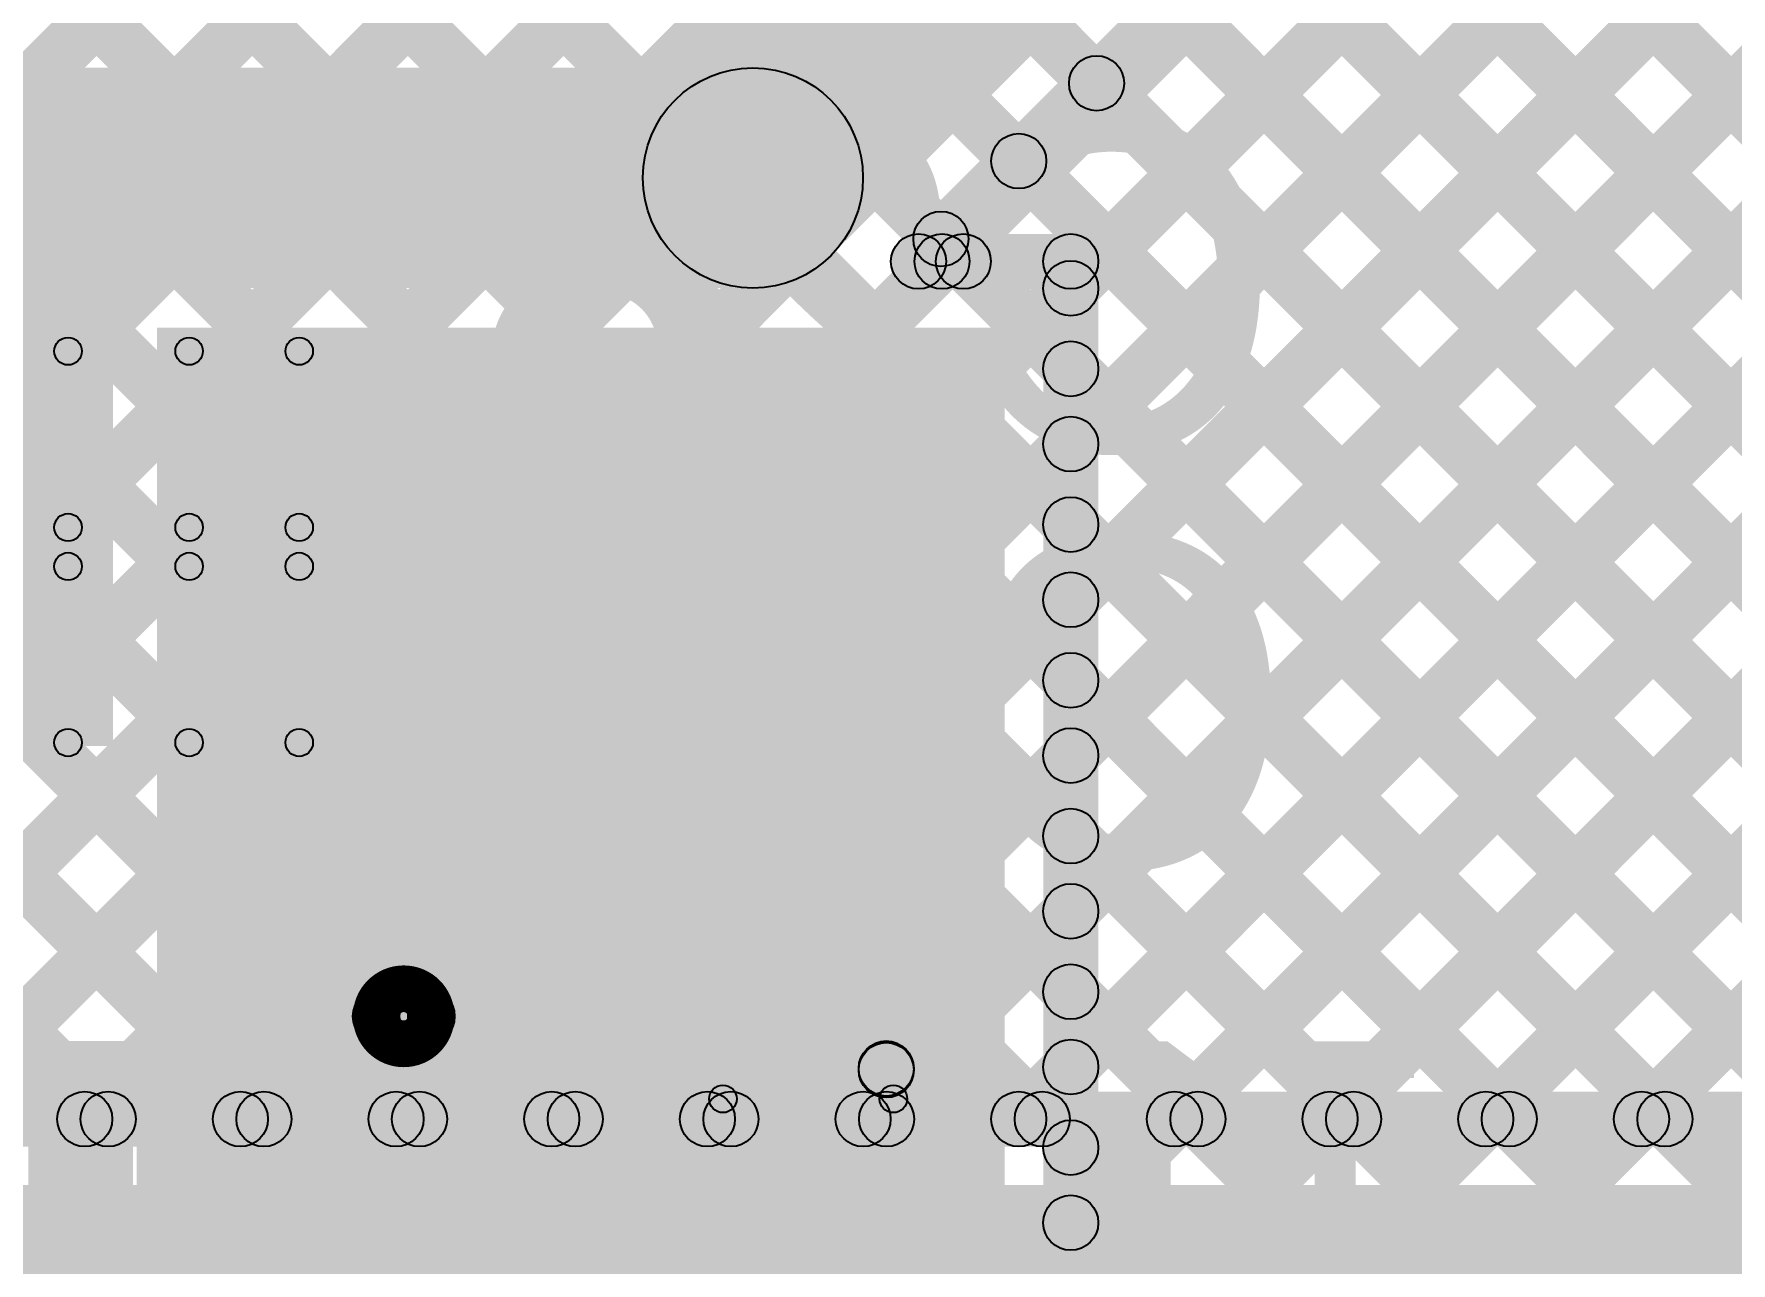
# Model space of a CAD drawing. Header units: millimetres. Extents: x -0.22 to 4.11, y -0.25 to 2.01.
# Drawn here: x 2.0542 to 2.3625, y 0.6665 to 0.8897 of the extents above; entities that cross this region are included whole.
import ezdxf

# ---------------------------------------------------------------- set-up
doc = ezdxf.new("R2010")
doc.units = ezdxf.units.MM
doc.header["$MEASUREMENT"] = 0
for name, color, linetype in [('BottomLayer', 5, 'Continuous'), ('BottomOverlay', 54, 'Continuous'), ('BottomPaste', 16, 'Continuous'), ('BottomSolder', 6, 'Continuous'), ('Mechanical1', 6, 'Continuous'), ('TopLayer', 1, 'Continuous')]:
    doc.layers.add(name, color=color, linetype=linetype)

# ---------------------------------------------------------------- blocks, each defined once
blk = doc.blocks.new('8_02A0_024200_B_10')
at = {"layer": 'BottomLayer'}
for points in [[(-0.23189, -0.02037), (-0.22087, -0.02037), (-0.22087, -0.05581), (-0.23189, -0.05581)], [(-0.2122, -0.02037), (-0.20118, -0.02037), (-0.20118, -0.05581), (-0.2122, -0.05581)], [(-0.19252, -0.02037), (-0.1815, -0.02037), (-0.1815, -0.05581), (-0.19252, -0.05581)], [(-0.17283, -0.02037), (-0.16181, -0.02037), (-0.16181, -0.05581), (-0.17283, -0.05581)]]:
    blk.add_hatch(color=5, dxfattribs=at).paths.add_polyline_path(points)
at = {"layer": 'BottomOverlay'}
for points in [[(-0.31746, -0.004), (-0.31246, -0.004), (-0.31246, -0.058), (-0.31746, -0.058)], [(-0.284, -0.0555), (-0.284, -0.0605), (-0.31496, -0.0605), (-0.31496, -0.0555)]]:
    blk.add_hatch(color=54, dxfattribs=at).paths.add_polyline_path(points)
h = blk.add_hatch(color=54, dxfattribs=at)
edge = h.paths.add_edge_path()
edge.add_arc((-0.31496, -0.058), 0.0025, 0, 360)
h = blk.add_hatch(color=54, dxfattribs=at)
edge = h.paths.add_edge_path()
edge.add_arc((-0.31496, -0.058), 0.0025, 0, 360)
h = blk.add_hatch(color=54, dxfattribs=at)
edge = h.paths.add_edge_path()
edge.add_arc((-0.284, -0.058), 0.0025, 0, 360)
h = blk.add_hatch(color=54, dxfattribs=at)
edge = h.paths.add_edge_path()
edge.add_arc((-0.23024, -0.073), 0.005, 0, 360)
h = blk.add_hatch(color=54, dxfattribs=at)
edge = h.paths.add_edge_path()
edge.add_arc((-0.22176, -0.073), 0.005, 0, 360)
at = {"layer": 'BottomPaste'}
for points in [[(-0.23189, -0.02037), (-0.22087, -0.02037), (-0.22087, -0.05581), (-0.23189, -0.05581)], [(-0.2122, -0.02037), (-0.20118, -0.02037), (-0.20118, -0.05581), (-0.2122, -0.05581)], [(-0.19252, -0.02037), (-0.1815, -0.02037), (-0.1815, -0.05581), (-0.19252, -0.05581)], [(-0.17283, -0.02037), (-0.16181, -0.02037), (-0.16181, -0.05581), (-0.17283, -0.05581)]]:
    blk.add_hatch(color=16, dxfattribs=at).paths.add_polyline_path(points)
at = {"layer": 'BottomSolder'}
for points in [[(-0.23589, -0.01637), (-0.21687, -0.01637), (-0.21687, -0.05981), (-0.23589, -0.05981)], [(-0.2162, -0.01637), (-0.19718, -0.01637), (-0.19718, -0.05981), (-0.2162, -0.05981)], [(-0.19652, -0.01637), (-0.1775, -0.01637), (-0.1775, -0.05981), (-0.19652, -0.05981)], [(-0.17683, -0.01637), (-0.15781, -0.01637), (-0.15781, -0.05981), (-0.17683, -0.05981)]]:
    blk.add_hatch(color=6, dxfattribs=at).paths.add_polyline_path(points)
at = {"layer": 'BottomOverlay', "const_width": 0.01}
blk.add_lwpolyline([(-0.22176, -0.073, 1), (-0.23024, -0.073, 1)], format="xyb", close=True, dxfattribs=at)
at = {"layer": 'BottomOverlay'}
for centre, radius in [((-0.31496, -0.058), 0.0025), ((-0.31496, -0.058), 0.0025), ((-0.284, -0.058), 0.0025), ((-0.23024, -0.073), 0.005), ((-0.22176, -0.073), 0.005)]:
    blk.add_circle(centre, radius, dxfattribs=at)
blk = doc.blocks.new('C___0402_B_14')
at = {"layer": 'BottomLayer'}
for points in [[(-0.0095, 0.0125), (-0.0095, -0.0125), (-0.0275, -0.0125), (-0.0275, 0.0125)], [(0.0275, 0.0125), (0.0275, -0.0125), (0.0095, -0.0125), (0.0095, 0.0125)]]:
    blk.add_hatch(color=5, dxfattribs=at).paths.add_polyline_path(points)
at = {"layer": 'BottomOverlay'}
h = blk.add_hatch(color=54, dxfattribs=at)
edge = h.paths.add_edge_path()
edge.add_arc((-0.031, 0.016), 0.0025, 0, 360)
h = blk.add_hatch(color=54, dxfattribs=at)
edge = h.paths.add_edge_path()
edge.add_arc((-0.031, 0.016), 0.0025, 0, 360)
h = blk.add_hatch(color=54, dxfattribs=at)
edge = h.paths.add_edge_path()
edge.add_arc((-0.011, 0.016), 0.0025, 0, 360)
h = blk.add_hatch(color=54, dxfattribs=at)
edge = h.paths.add_edge_path()
edge.add_arc((0.011, 0.016), 0.0025, 0, 360)
h = blk.add_hatch(color=54, dxfattribs=at)
edge = h.paths.add_edge_path()
edge.add_arc((0.031, 0.016), 0.0025, 0, 360)
h = blk.add_hatch(color=54, dxfattribs=at)
edge = h.paths.add_edge_path()
edge.add_arc((0.031, 0.016), 0.0025, 0, 360)
for points in [[(-0.0285, -0.016), (-0.0335, -0.016), (-0.0335, 0.016), (-0.0285, 0.016)], [(-0.031, 0.0135), (-0.031, 0.0185), (-0.011, 0.0185), (-0.011, 0.0135)], [(0.011, 0.0135), (0.011, 0.0185), (0.031, 0.0185), (0.031, 0.0135)], [(0.0335, -0.016), (0.0285, -0.016), (0.0285, 0.016), (0.0335, 0.016)], [(-0.031, -0.0185), (-0.031, -0.0135), (-0.011, -0.0135), (-0.011, -0.0185)], [(0.011, -0.0185), (0.011, -0.0135), (0.031, -0.0135), (0.031, -0.0185)]]:
    blk.add_hatch(color=54, dxfattribs=at).paths.add_polyline_path(points)
h = blk.add_hatch(color=54, dxfattribs=at)
edge = h.paths.add_edge_path()
edge.add_arc((-0.031, -0.016), 0.0025, 0, 360)
h = blk.add_hatch(color=54, dxfattribs=at)
edge = h.paths.add_edge_path()
edge.add_arc((-0.031, -0.016), 0.0025, 0, 360)
h = blk.add_hatch(color=54, dxfattribs=at)
edge = h.paths.add_edge_path()
edge.add_arc((-0.011, -0.016), 0.0025, 0, 360)
h = blk.add_hatch(color=54, dxfattribs=at)
edge = h.paths.add_edge_path()
edge.add_arc((0.011, -0.016), 0.0025, 0, 360)
h = blk.add_hatch(color=54, dxfattribs=at)
edge = h.paths.add_edge_path()
edge.add_arc((0.031, -0.016), 0.0025, 0, 360)
h = blk.add_hatch(color=54, dxfattribs=at)
edge = h.paths.add_edge_path()
edge.add_arc((0.031, -0.016), 0.0025, 0, 360)
at = {"layer": 'BottomPaste'}
for points in [[(-0.0095, 0.0125), (-0.0095, -0.0125), (-0.0275, -0.0125), (-0.0275, 0.0125)], [(0.0275, 0.0125), (0.0275, -0.0125), (0.0095, -0.0125), (0.0095, 0.0125)]]:
    blk.add_hatch(color=16, dxfattribs=at).paths.add_polyline_path(points)
at = {"layer": 'BottomSolder'}
for points in [[(-0.00714, 0.01486), (-0.00714, -0.01486), (-0.02986, -0.01486), (-0.02986, 0.01486)], [(0.02986, 0.01486), (0.02986, -0.01486), (0.00714, -0.01486), (0.00714, 0.01486)]]:
    blk.add_hatch(color=6, dxfattribs=at).paths.add_polyline_path(points)
at = {"layer": 'BottomOverlay'}
for centre in [(-0.031, 0.016), (-0.031, 0.016), (-0.011, 0.016), (0.011, 0.016), (0.031, 0.016), (0.031, 0.016), (-0.031, -0.016), (-0.031, -0.016), (-0.011, -0.016), (0.011, -0.016), (0.031, -0.016), (0.031, -0.016)]:
    blk.add_circle(centre, 0.0025, dxfattribs=at)
blk = doc.blocks.new('C___0402_B_15')
at = {"layer": 'BottomLayer'}
for points in [[(-0.0095, 0.0125), (-0.0095, -0.0125), (-0.0275, -0.0125), (-0.0275, 0.0125)], [(0.0275, 0.0125), (0.0275, -0.0125), (0.0095, -0.0125), (0.0095, 0.0125)]]:
    blk.add_hatch(color=5, dxfattribs=at).paths.add_polyline_path(points)
at = {"layer": 'BottomOverlay'}
h = blk.add_hatch(color=54, dxfattribs=at)
edge = h.paths.add_edge_path()
edge.add_arc((-0.031, 0.016), 0.0025, 0, 360)
h = blk.add_hatch(color=54, dxfattribs=at)
edge = h.paths.add_edge_path()
edge.add_arc((-0.031, 0.016), 0.0025, 0, 360)
h = blk.add_hatch(color=54, dxfattribs=at)
edge = h.paths.add_edge_path()
edge.add_arc((-0.011, 0.016), 0.0025, 0, 360)
h = blk.add_hatch(color=54, dxfattribs=at)
edge = h.paths.add_edge_path()
edge.add_arc((0.011, 0.016), 0.0025, 0, 360)
h = blk.add_hatch(color=54, dxfattribs=at)
edge = h.paths.add_edge_path()
edge.add_arc((0.031, 0.016), 0.0025, 0, 360)
h = blk.add_hatch(color=54, dxfattribs=at)
edge = h.paths.add_edge_path()
edge.add_arc((0.031, 0.016), 0.0025, 0, 360)
for points in [[(-0.0285, -0.016), (-0.0335, -0.016), (-0.0335, 0.016), (-0.0285, 0.016)], [(-0.031, 0.0135), (-0.031, 0.0185), (-0.011, 0.0185), (-0.011, 0.0135)], [(0.011, 0.0135), (0.011, 0.0185), (0.031, 0.0185), (0.031, 0.0135)], [(0.0335, -0.016), (0.0285, -0.016), (0.0285, 0.016), (0.0335, 0.016)], [(-0.031, -0.0185), (-0.031, -0.0135), (-0.011, -0.0135), (-0.011, -0.0185)], [(0.011, -0.0185), (0.011, -0.0135), (0.031, -0.0135), (0.031, -0.0185)]]:
    blk.add_hatch(color=54, dxfattribs=at).paths.add_polyline_path(points)
h = blk.add_hatch(color=54, dxfattribs=at)
edge = h.paths.add_edge_path()
edge.add_arc((-0.031, -0.016), 0.0025, 0, 360)
h = blk.add_hatch(color=54, dxfattribs=at)
edge = h.paths.add_edge_path()
edge.add_arc((-0.031, -0.016), 0.0025, 0, 360)
h = blk.add_hatch(color=54, dxfattribs=at)
edge = h.paths.add_edge_path()
edge.add_arc((-0.011, -0.016), 0.0025, 0, 360)
h = blk.add_hatch(color=54, dxfattribs=at)
edge = h.paths.add_edge_path()
edge.add_arc((0.011, -0.016), 0.0025, 0, 360)
h = blk.add_hatch(color=54, dxfattribs=at)
edge = h.paths.add_edge_path()
edge.add_arc((0.031, -0.016), 0.0025, 0, 360)
h = blk.add_hatch(color=54, dxfattribs=at)
edge = h.paths.add_edge_path()
edge.add_arc((0.031, -0.016), 0.0025, 0, 360)
at = {"layer": 'BottomPaste'}
for points in [[(-0.0095, 0.0125), (-0.0095, -0.0125), (-0.0275, -0.0125), (-0.0275, 0.0125)], [(0.0275, 0.0125), (0.0275, -0.0125), (0.0095, -0.0125), (0.0095, 0.0125)]]:
    blk.add_hatch(color=16, dxfattribs=at).paths.add_polyline_path(points)
at = {"layer": 'BottomSolder'}
for points in [[(-0.00714, 0.01486), (-0.00714, -0.01486), (-0.02986, -0.01486), (-0.02986, 0.01486)], [(0.02986, 0.01486), (0.02986, -0.01486), (0.00714, -0.01486), (0.00714, 0.01486)]]:
    blk.add_hatch(color=6, dxfattribs=at).paths.add_polyline_path(points)
at = {"layer": 'BottomOverlay'}
for centre in [(-0.031, 0.016), (-0.031, 0.016), (-0.011, 0.016), (0.011, 0.016), (0.031, 0.016), (0.031, 0.016), (-0.031, -0.016), (-0.031, -0.016), (-0.011, -0.016), (0.011, -0.016), (0.031, -0.016), (0.031, -0.016)]:
    blk.add_circle(centre, 0.0025, dxfattribs=at)

msp = doc.modelspace()

# ---------------------------------------------------------------- hatches: boundary and pattern name
at = {"layer": 'BottomLayer'}
for points in [[(2.22267, 0.8449), (2.2156, 0.85197), (3.11104, 1.74741), (3.11811, 1.74034)], [(2.22267, 0.8449), (2.2156, 0.85197), (3.11104, 1.74741), (3.11811, 1.74034)], [(2.24607, 0.84001), (2.239, 0.84708), (3.13931, 1.7474), (3.14638, 1.74032)], [(2.24607, 0.84001), (2.239, 0.84708), (3.13931, 1.7474), (3.14638, 1.74032)], [(2.24607, 0.81173), (2.239, 0.8188), (3.16758, 1.74738), (3.17465, 1.74031)], [(2.24607, 0.81173), (2.239, 0.8188), (3.16758, 1.74738), (3.17465, 1.74031)], [(2.24607, 0.78344), (2.239, 0.79051), (3.19585, 1.74737), (3.20292, 1.7403)], [(2.24607, 0.78344), (2.239, 0.79051), (3.19585, 1.74737), (3.20292, 1.7403)], [(2.24607, 0.75516), (2.239, 0.76223), (3.22412, 1.74735), (3.23119, 1.74028)], [(2.24607, 0.75516), (2.239, 0.76223), (3.22412, 1.74735), (3.23119, 1.74028)], [(2.24607, 0.72687), (2.239, 0.73395), (3.25239, 1.74734), (3.25946, 1.74027)], [(2.24607, 0.72687), (2.239, 0.73395), (3.25239, 1.74734), (3.25946, 1.74027)], [(2.24607, 0.69859), (2.239, 0.70566), (3.28066, 1.74732), (3.28773, 1.74025)], [(2.24607, 0.69859), (2.239, 0.70566), (3.28066, 1.74732), (3.28773, 1.74025)], [(2.24607, 0.67031), (2.239, 0.67738), (3.30893, 1.74731), (3.316, 1.74024)], [(2.24607, 0.67031), (2.239, 0.67738), (3.30893, 1.74731), (3.316, 1.74024)], [(2.24656, 0.64251), (2.23949, 0.64958), (3.3372, 1.74729), (3.34427, 1.74022)], [(2.24656, 0.64251), (2.23949, 0.64958), (3.3372, 1.74729), (3.34427, 1.74022)], [(2.24656, 0.61423), (2.23949, 0.6213), (3.36547, 1.74728), (3.37254, 1.74021)], [(2.24656, 0.61423), (2.23949, 0.6213), (3.36547, 1.74728), (3.37254, 1.74021)], [(2.24656, 0.58594), (2.23949, 0.59301), (3.39374, 1.74726), (3.40081, 1.74019)], [(2.24656, 0.58594), (2.23949, 0.59301), (3.39374, 1.74726), (3.40081, 1.74019)], [(2.24656, 0.55766), (2.23949, 0.56473), (3.42201, 1.74725), (3.42908, 1.74018)], [(2.24656, 0.55766), (2.23949, 0.56473), (3.42201, 1.74725), (3.42908, 1.74018)], [(2.28168, 0.95241), (2.28875, 0.95948), (3.23031, 0.01792), (3.22324, 0.01085)], [(2.28168, 0.95241), (2.28875, 0.95948), (3.23031, 0.01792), (3.22324, 0.01085)], [(2.19893, 0.84946), (2.17064, 0.87774), (2.23908, 0.94618), (2.26736, 0.91789)], [(2.28142, 0.92439), (2.28849, 0.93146), (3.20203, 0.01792), (3.19496, 0.01085)], [(2.28142, 0.92439), (2.28849, 0.93146), (3.20203, 0.01792), (3.19496, 0.01085)], [(2.21841, 0.8449), (2.21134, 0.85197), (2.27228, 0.91291), (2.27935, 0.90584)], [(2.21841, 0.8449), (2.21134, 0.85197), (2.27228, 0.91291), (2.27935, 0.90584)], [(2.27198, 0.90554), (2.27905, 0.91261), (3.17374, 0.01792), (3.16667, 0.01085)], [(2.27198, 0.90554), (2.27905, 0.91261), (3.17374, 0.01792), (3.16667, 0.01085)], [(2.25784, 0.8914), (2.26491, 0.89847), (3.14546, 0.01792), (3.13839, 0.01085)], [(2.25784, 0.8914), (2.26491, 0.89847), (3.14546, 0.01792), (3.13839, 0.01085)], [(2.0332, 0.8436), (2.0332, 0.8836), (2.18478, 0.8836), (2.18478, 0.8436)], [(2.2437, 0.87726), (2.25077, 0.88433), (3.11717, 0.01792), (3.1101, 0.01085)], [(2.2437, 0.87726), (2.25077, 0.88433), (3.11717, 0.01792), (3.1101, 0.01085)], [(2.22955, 0.86312), (2.23663, 0.87019), (3.08889, 0.01792), (3.08182, 0.01085)], [(2.22955, 0.86312), (2.23663, 0.87019), (3.08889, 0.01792), (3.08182, 0.01085)], [(2.21541, 0.84897), (2.22248, 0.85604), (2.22656, 0.85197), (2.21949, 0.8449)], [(2.21541, 0.84897), (2.22248, 0.85604), (2.22656, 0.85197), (2.21949, 0.8449)], [(2.21487, 0.84343), (2.21487, 0.85343), (2.24253, 0.85343), (2.24253, 0.84343)], [(2.21487, 0.84343), (2.21487, 0.85343), (2.24253, 0.85343), (2.24253, 0.84343)], [(2.24753, 0.64616), (2.23753, 0.64616), (2.23753, 0.84843), (2.24753, 0.84843)], [(2.24753, 0.64616), (2.23753, 0.64616), (2.23753, 0.84843), (2.24753, 0.84843)], [(2.02985, 0.76045), (2.06853, 0.76045), (2.06853, 0.84588), (2.02985, 0.84588)], [(2.07653, 0.54549), (2.23053, 0.54549), (2.23053, 0.83643), (2.07653, 0.83643)], [(2.239, 0.82539), (2.24607, 0.83246), (3.06061, 0.01792), (3.05353, 0.01085)], [(2.239, 0.82539), (2.24607, 0.83246), (3.06061, 0.01792), (3.05353, 0.01085)], [(2.239, 0.7971), (2.24607, 0.80418), (3.03232, 0.01792), (3.02525, 0.01085)], [(2.239, 0.7971), (2.24607, 0.80418), (3.03232, 0.01792), (3.02525, 0.01085)], [(2.239, 0.76882), (2.24607, 0.77589), (3.00404, 0.01792), (2.99697, 0.01085)], [(2.239, 0.76882), (2.24607, 0.77589), (3.00404, 0.01792), (2.99697, 0.01085)], [(2.239, 0.74054), (2.24607, 0.74761), (2.97575, 0.01792), (2.96868, 0.01085)], [(2.239, 0.74054), (2.24607, 0.74761), (2.97575, 0.01792), (2.96868, 0.01085)], [(2.239, 0.71225), (2.24607, 0.71932), (2.94747, 0.01792), (2.9404, 0.01085)], [(2.239, 0.71225), (2.24607, 0.71932), (2.94747, 0.01792), (2.9404, 0.01085)], [(2.239, 0.68397), (2.24607, 0.69104), (2.91918, 0.01792), (2.91211, 0.01085)], [(2.239, 0.68397), (2.24607, 0.69104), (2.91918, 0.01792), (2.91211, 0.01085)]]:
    msp.add_hatch(color=5, dxfattribs=at).paths.add_polyline_path(points)
h = msp.add_hatch(color=5, dxfattribs=at)
edge = h.paths.add_edge_path()
edge.add_arc((2.24723, 0.88079), 0.005, 0, 360)
h = msp.add_hatch(color=5, dxfattribs=at)
edge = h.paths.add_edge_path()
edge.add_arc((2.24723, 0.88079), 0.005, 0, 360)
h = msp.add_hatch(color=5, dxfattribs=at)
edge = h.paths.add_edge_path()
edge.add_arc((2.18478, 0.8636), 0.02, 0, 360)
h = msp.add_hatch(color=5, dxfattribs=at)
edge = h.paths.add_edge_path()
edge.add_arc((2.18478, 0.8636), 0.02, 0, 360)
h = msp.add_hatch(color=5, dxfattribs=at)
edge = h.paths.add_edge_path()
edge.add_arc((2.23309, 0.86665), 0.005, 0, 360)
h = msp.add_hatch(color=5, dxfattribs=at)
edge = h.paths.add_edge_path()
edge.add_arc((2.23309, 0.86665), 0.005, 0, 360)
h = msp.add_hatch(color=5, dxfattribs=at)
edge = h.paths.add_edge_path()
edge.add_arc((2.21895, 0.85251), 0.005, 0, 360)
h = msp.add_hatch(color=5, dxfattribs=at)
edge = h.paths.add_edge_path()
edge.add_arc((2.21895, 0.85251), 0.005, 0, 360)
h = msp.add_hatch(color=5, dxfattribs=at)
edge = h.paths.add_edge_path()
edge.add_arc((2.21487, 0.84843), 0.005, 0, 360)
h = msp.add_hatch(color=5, dxfattribs=at)
edge = h.paths.add_edge_path()
edge.add_arc((2.21487, 0.84843), 0.005, 0, 360)
h = msp.add_hatch(color=5, dxfattribs=at)
edge = h.paths.add_edge_path()
edge.add_arc((2.21487, 0.84843), 0.005, 0, 360)
h = msp.add_hatch(color=5, dxfattribs=at)
edge = h.paths.add_edge_path()
edge.add_arc((2.21487, 0.84843), 0.005, 0, 360)
h = msp.add_hatch(color=5, dxfattribs=at)
edge = h.paths.add_edge_path()
edge.add_arc((2.21914, 0.84843), 0.005, 0, 360)
h = msp.add_hatch(color=5, dxfattribs=at)
edge = h.paths.add_edge_path()
edge.add_arc((2.21914, 0.84843), 0.005, 0, 360)
h = msp.add_hatch(color=5, dxfattribs=at)
edge = h.paths.add_edge_path()
edge.add_arc((2.22302, 0.84843), 0.005, 0, 360)
h = msp.add_hatch(color=5, dxfattribs=at)
edge = h.paths.add_edge_path()
edge.add_arc((2.22302, 0.84843), 0.005, 0, 360)
h = msp.add_hatch(color=5, dxfattribs=at)
edge = h.paths.add_edge_path()
edge.add_arc((2.24253, 0.84843), 0.005, 0, 360)
h = msp.add_hatch(color=5, dxfattribs=at)
edge = h.paths.add_edge_path()
edge.add_arc((2.24253, 0.84843), 0.005, 0, 360)
h = msp.add_hatch(color=5, dxfattribs=at)
edge = h.paths.add_edge_path()
edge.add_arc((2.24253, 0.84843), 0.005, 0, 360)
h = msp.add_hatch(color=5, dxfattribs=at)
edge = h.paths.add_edge_path()
edge.add_arc((2.24253, 0.84843), 0.005, 0, 360)
h = msp.add_hatch(color=5, dxfattribs=at)
edge = h.paths.add_edge_path()
edge.add_arc((2.24253, 0.84355), 0.005, 0, 360)
h = msp.add_hatch(color=5, dxfattribs=at)
edge = h.paths.add_edge_path()
edge.add_arc((2.24253, 0.84355), 0.005, 0, 360)
h = msp.add_hatch(color=5, dxfattribs=at)
edge = h.paths.add_edge_path()
edge.add_arc((2.24253, 0.82892), 0.005, 0, 360)
h = msp.add_hatch(color=5, dxfattribs=at)
edge = h.paths.add_edge_path()
edge.add_arc((2.24253, 0.82892), 0.005, 0, 360)
h = msp.add_hatch(color=5, dxfattribs=at)
edge = h.paths.add_edge_path()
edge.add_arc((2.24253, 0.81526), 0.005, 0, 360)
h = msp.add_hatch(color=5, dxfattribs=at)
edge = h.paths.add_edge_path()
edge.add_arc((2.24253, 0.81526), 0.005, 0, 360)
h = msp.add_hatch(color=5, dxfattribs=at)
edge = h.paths.add_edge_path()
edge.add_arc((2.24253, 0.80064), 0.005, 0, 360)
h = msp.add_hatch(color=5, dxfattribs=at)
edge = h.paths.add_edge_path()
edge.add_arc((2.24253, 0.80064), 0.005, 0, 360)
h = msp.add_hatch(color=5, dxfattribs=at)
edge = h.paths.add_edge_path()
edge.add_arc((2.24253, 0.78698), 0.005, 0, 360)
h = msp.add_hatch(color=5, dxfattribs=at)
edge = h.paths.add_edge_path()
edge.add_arc((2.24253, 0.78698), 0.005, 0, 360)
h = msp.add_hatch(color=5, dxfattribs=at)
edge = h.paths.add_edge_path()
edge.add_arc((2.24253, 0.77236), 0.005, 0, 360)
h = msp.add_hatch(color=5, dxfattribs=at)
edge = h.paths.add_edge_path()
edge.add_arc((2.24253, 0.77236), 0.005, 0, 360)
h = msp.add_hatch(color=5, dxfattribs=at)
edge = h.paths.add_edge_path()
edge.add_arc((2.24253, 0.75869), 0.005, 0, 360)
h = msp.add_hatch(color=5, dxfattribs=at)
edge = h.paths.add_edge_path()
edge.add_arc((2.24253, 0.75869), 0.005, 0, 360)
h = msp.add_hatch(color=5, dxfattribs=at)
edge = h.paths.add_edge_path()
edge.add_arc((2.24253, 0.74407), 0.005, 0, 360)
h = msp.add_hatch(color=5, dxfattribs=at)
edge = h.paths.add_edge_path()
edge.add_arc((2.24253, 0.74407), 0.005, 0, 360)
h = msp.add_hatch(color=5, dxfattribs=at)
edge = h.paths.add_edge_path()
edge.add_arc((2.24253, 0.73041), 0.005, 0, 360)
h = msp.add_hatch(color=5, dxfattribs=at)
edge = h.paths.add_edge_path()
edge.add_arc((2.24253, 0.73041), 0.005, 0, 360)
h = msp.add_hatch(color=5, dxfattribs=at)
edge = h.paths.add_edge_path()
edge.add_arc((2.24253, 0.71579), 0.005, 0, 360)
h = msp.add_hatch(color=5, dxfattribs=at)
edge = h.paths.add_edge_path()
edge.add_arc((2.24253, 0.71579), 0.005, 0, 360)
h = msp.add_hatch(color=5, dxfattribs=at)
edge = h.paths.add_edge_path()
edge.add_arc((2.24253, 0.70213), 0.005, 0, 360)
h = msp.add_hatch(color=5, dxfattribs=at)
edge = h.paths.add_edge_path()
edge.add_arc((2.24253, 0.70213), 0.005, 0, 360)
h = msp.add_hatch(color=5, dxfattribs=at)
edge = h.paths.add_edge_path()
edge.add_arc((2.24253, 0.6875), 0.005, 0, 360)
h = msp.add_hatch(color=5, dxfattribs=at)
edge = h.paths.add_edge_path()
edge.add_arc((2.24253, 0.6875), 0.005, 0, 360)
h = msp.add_hatch(color=5, dxfattribs=at)
edge = h.paths.add_edge_path()
edge.add_arc((2.24253, 0.67384), 0.005, 0, 360)
h = msp.add_hatch(color=5, dxfattribs=at)
edge = h.paths.add_edge_path()
edge.add_arc((2.24253, 0.67384), 0.005, 0, 360)
at = {"layer": 'Mechanical1'}
for points in [[(1.5792, 0.69686), (1.5792, 0.70686), (2.20901, 0.70686), (2.20901, 0.69686)], [(2.21401, 0.11102), (2.20401, 0.11102), (2.20401, 0.70157), (2.21401, 0.70157)]]:
    msp.add_hatch(color=6, dxfattribs=at).paths.add_polyline_path(points)
h = msp.add_hatch(color=6, dxfattribs=at)
edge = h.paths.add_edge_path()
edge.add_arc((2.20901, 0.70186), 0.005, 0, 360)
h = msp.add_hatch(color=6, dxfattribs=at)
edge = h.paths.add_edge_path()
edge.add_arc((2.20901, 0.70157), 0.005, 0, 360)
at = {"layer": 'TopLayer'}
for points in [[(1.95378, 0.68915), (1.94671, 0.69622), (2.59423, 1.34374), (2.60131, 1.33667)], [(1.95378, 0.68915), (1.94671, 0.69622), (2.59423, 1.34374), (2.60131, 1.33667)], [(1.98207, 0.68915), (1.975, 0.69622), (2.62252, 1.34374), (2.62959, 1.33667)], [(1.98207, 0.68915), (1.975, 0.69622), (2.62252, 1.34374), (2.62959, 1.33667)], [(1.99099, 0.78292), (1.98392, 0.78999), (2.53767, 1.34374), (2.54474, 1.33667)], [(1.99099, 0.81121), (1.98392, 0.81828), (2.50938, 1.34374), (2.51645, 1.33667)], [(1.99099, 0.78292), (1.98392, 0.78999), (2.53767, 1.34374), (2.54474, 1.33667)], [(1.99099, 0.81121), (1.98392, 0.81828), (2.50938, 1.34374), (2.51645, 1.33667)], [(1.99179, 0.75544), (1.98472, 0.76251), (2.56595, 1.34374), (2.57302, 1.33667)], [(1.99179, 0.75544), (1.98472, 0.76251), (2.56595, 1.34374), (2.57302, 1.33667)], [(2.01035, 0.68915), (2.00328, 0.69622), (2.6508, 1.34374), (2.65787, 1.33667)], [(2.01035, 0.68915), (2.00328, 0.69622), (2.6508, 1.34374), (2.65787, 1.33667)], [(2.03864, 0.68915), (2.03157, 0.69622), (2.67909, 1.34374), (2.68616, 1.33667)], [(2.03864, 0.68915), (2.03157, 0.69622), (2.67909, 1.34374), (2.68616, 1.33667)], [(2.06692, 0.68915), (2.05985, 0.69622), (2.70737, 1.34374), (2.71444, 1.33667)], [(2.06692, 0.68915), (2.05985, 0.69622), (2.70737, 1.34374), (2.71444, 1.33667)], [(2.09521, 0.68915), (2.08813, 0.69622), (2.73566, 1.34374), (2.74273, 1.33667)], [(2.09521, 0.68915), (2.08813, 0.69622), (2.73566, 1.34374), (2.74273, 1.33667)], [(2.12349, 0.68915), (2.11642, 0.69622), (2.76394, 1.34374), (2.77101, 1.33667)], [(2.12349, 0.68915), (2.11642, 0.69622), (2.76394, 1.34374), (2.77101, 1.33667)], [(2.15177, 0.68915), (2.1447, 0.69622), (2.79222, 1.34374), (2.7993, 1.33667)], [(2.15177, 0.68915), (2.1447, 0.69622), (2.79222, 1.34374), (2.7993, 1.33667)], [(2.18006, 0.68915), (2.17299, 0.69622), (2.82051, 1.34374), (2.82758, 1.33667)], [(2.18006, 0.68915), (2.17299, 0.69622), (2.82051, 1.34374), (2.82758, 1.33667)], [(2.20834, 0.68915), (2.20127, 0.69622), (2.84879, 1.34374), (2.85586, 1.33667)], [(2.20834, 0.68915), (2.20127, 0.69622), (2.84879, 1.34374), (2.85586, 1.33667)], [(2.23663, 0.68915), (2.22956, 0.69622), (2.87708, 1.34374), (2.88415, 1.33667)], [(2.23663, 0.68915), (2.22956, 0.69622), (2.87708, 1.34374), (2.88415, 1.33667)], [(2.26491, 0.68915), (2.25784, 0.69622), (2.90536, 1.34374), (2.91243, 1.33667)], [(2.26491, 0.68915), (2.25784, 0.69622), (2.90536, 1.34374), (2.91243, 1.33667)], [(2.2932, 0.68915), (2.28612, 0.69622), (2.93365, 1.34374), (2.94072, 1.33667)], [(2.2932, 0.68915), (2.28612, 0.69622), (2.93365, 1.34374), (2.94072, 1.33667)], [(2.32148, 0.68915), (2.31441, 0.69622), (2.96193, 1.34374), (2.969, 1.33667)], [(2.32148, 0.68915), (2.31441, 0.69622), (2.96193, 1.34374), (2.969, 1.33667)], [(2.34976, 0.68915), (2.34269, 0.69622), (2.99021, 1.34374), (2.99729, 1.33667)], [(2.34976, 0.68915), (2.34269, 0.69622), (2.99021, 1.34374), (2.99729, 1.33667)], [(2.04693, 1.18716), (2.054, 1.19423), (2.55201, 0.69622), (2.54494, 0.68915)], [(2.04693, 1.18716), (2.054, 1.19423), (2.55201, 0.69622), (2.54494, 0.68915)], [(2.03279, 1.17302), (2.03986, 1.18009), (2.52373, 0.69622), (2.51666, 0.68915)], [(2.03279, 1.17302), (2.03986, 1.18009), (2.52373, 0.69622), (2.51666, 0.68915)], [(2.01864, 1.15888), (2.02572, 1.16595), (2.49544, 0.69622), (2.48837, 0.68915)], [(2.01864, 1.15888), (2.02572, 1.16595), (2.49544, 0.69622), (2.48837, 0.68915)], [(2.0045, 1.14474), (2.01157, 1.15181), (2.46716, 0.69622), (2.46009, 0.68915)], [(2.0045, 1.14474), (2.01157, 1.15181), (2.46716, 0.69622), (2.46009, 0.68915)], [(1.99036, 1.13059), (1.99743, 1.13766), (2.43888, 0.69622), (2.4318, 0.68915)], [(1.99036, 1.13059), (1.99743, 1.13766), (2.43888, 0.69622), (2.4318, 0.68915)], [(1.97622, 1.11645), (1.98329, 1.12352), (2.41059, 0.69622), (2.40352, 0.68915)], [(1.97622, 1.11645), (1.98329, 1.12352), (2.41059, 0.69622), (2.40352, 0.68915)], [(1.96208, 1.10231), (1.96915, 1.10938), (2.38231, 0.69622), (2.37524, 0.68915)], [(1.96208, 1.10231), (1.96915, 1.10938), (2.38231, 0.69622), (2.37524, 0.68915)], [(1.94793, 1.08817), (1.95501, 1.09524), (2.35402, 0.69622), (2.34695, 0.68915)], [(1.94793, 1.08817), (1.95501, 1.09524), (2.35402, 0.69622), (2.34695, 0.68915)], [(1.93379, 1.07403), (1.94086, 1.0811), (2.32574, 0.69622), (2.31867, 0.68915)], [(1.93379, 1.07403), (1.94086, 1.0811), (2.32574, 0.69622), (2.31867, 0.68915)], [(1.98392, 0.99561), (1.99099, 1.00269), (2.29745, 0.69622), (2.29038, 0.68915)], [(1.98392, 0.99561), (1.99099, 1.00269), (2.29745, 0.69622), (2.29038, 0.68915)], [(1.98392, 0.96733), (1.99099, 0.9744), (2.26917, 0.69622), (2.2621, 0.68915)], [(1.98392, 0.96733), (1.99099, 0.9744), (2.26917, 0.69622), (2.2621, 0.68915)], [(1.98392, 0.93905), (1.99099, 0.94612), (2.24089, 0.69622), (2.23381, 0.68915)], [(1.98392, 0.93905), (1.99099, 0.94612), (2.24089, 0.69622), (2.23381, 0.68915)], [(1.98392, 0.91076), (1.99099, 0.91783), (2.2126, 0.69622), (2.20553, 0.68915)], [(1.98392, 0.91076), (1.99099, 0.91783), (2.2126, 0.69622), (2.20553, 0.68915)], [(1.98392, 0.88248), (1.99099, 0.88955), (2.18432, 0.69622), (2.17725, 0.68915)], [(1.98392, 0.88248), (1.99099, 0.88955), (2.18432, 0.69622), (2.17725, 0.68915)], [(1.98392, 0.85419), (1.99099, 0.86126), (2.15603, 0.69622), (2.14896, 0.68915)], [(1.98392, 0.85419), (1.99099, 0.86126), (2.15603, 0.69622), (2.14896, 0.68915)], [(1.98392, 0.82591), (1.99099, 0.83298), (2.12775, 0.69622), (2.12068, 0.68915)], [(1.98392, 0.82591), (1.99099, 0.83298), (2.12775, 0.69622), (2.12068, 0.68915)], [(1.98392, 0.79762), (1.99099, 0.8047), (2.09946, 0.69622), (2.09239, 0.68915)], [(1.98392, 0.79762), (1.99099, 0.8047), (2.09946, 0.69622), (2.09239, 0.68915)], [(1.98392, 0.76934), (1.99099, 0.77641), (2.07118, 0.69622), (2.06411, 0.68915)], [(1.98392, 0.76934), (1.99099, 0.77641), (2.07118, 0.69622), (2.06411, 0.68915)], [(1.8739, 0.68768), (1.8739, 0.69768), (3.44734, 0.69768), (3.44734, 0.68768)], [(1.8739, 0.68768), (1.8739, 0.69768), (3.44734, 0.69768), (3.44734, 0.68768)], [(1.86437, 0.65868), (1.86437, 0.68068), (3.44734, 0.68068), (3.44734, 0.65868)]]:
    msp.add_hatch(color=1, dxfattribs=at).paths.add_polyline_path(points)
h = msp.add_hatch(color=1, dxfattribs=at)
edge = h.paths.add_edge_path()
edge.add_arc((2.06339, 0.69268), 0.005, 0, 360)
h = msp.add_hatch(color=1, dxfattribs=at)
edge = h.paths.add_edge_path()
edge.add_arc((2.06339, 0.69268), 0.005, 0, 360)
h = msp.add_hatch(color=1, dxfattribs=at)
edge = h.paths.add_edge_path()
edge.add_arc((2.06764, 0.69268), 0.005, 0, 360)
h = msp.add_hatch(color=1, dxfattribs=at)
edge = h.paths.add_edge_path()
edge.add_arc((2.06764, 0.69268), 0.005, 0, 360)
h = msp.add_hatch(color=1, dxfattribs=at)
edge = h.paths.add_edge_path()
edge.add_arc((2.09167, 0.69268), 0.005, 0, 360)
h = msp.add_hatch(color=1, dxfattribs=at)
edge = h.paths.add_edge_path()
edge.add_arc((2.09167, 0.69268), 0.005, 0, 360)
h = msp.add_hatch(color=1, dxfattribs=at)
edge = h.paths.add_edge_path()
edge.add_arc((2.09593, 0.69268), 0.005, 0, 360)
h = msp.add_hatch(color=1, dxfattribs=at)
edge = h.paths.add_edge_path()
edge.add_arc((2.09593, 0.69268), 0.005, 0, 360)
h = msp.add_hatch(color=1, dxfattribs=at)
edge = h.paths.add_edge_path()
edge.add_arc((2.11995, 0.69268), 0.005, 0, 360)
h = msp.add_hatch(color=1, dxfattribs=at)
edge = h.paths.add_edge_path()
edge.add_arc((2.11995, 0.69268), 0.005, 0, 360)
h = msp.add_hatch(color=1, dxfattribs=at)
edge = h.paths.add_edge_path()
edge.add_arc((2.12421, 0.69268), 0.005, 0, 360)
h = msp.add_hatch(color=1, dxfattribs=at)
edge = h.paths.add_edge_path()
edge.add_arc((2.12421, 0.69268), 0.005, 0, 360)
h = msp.add_hatch(color=1, dxfattribs=at)
edge = h.paths.add_edge_path()
edge.add_arc((2.14824, 0.69268), 0.005, 0, 360)
h = msp.add_hatch(color=1, dxfattribs=at)
edge = h.paths.add_edge_path()
edge.add_arc((2.14824, 0.69268), 0.005, 0, 360)
h = msp.add_hatch(color=1, dxfattribs=at)
edge = h.paths.add_edge_path()
edge.add_arc((2.1525, 0.69268), 0.005, 0, 360)
h = msp.add_hatch(color=1, dxfattribs=at)
edge = h.paths.add_edge_path()
edge.add_arc((2.1525, 0.69268), 0.005, 0, 360)
h = msp.add_hatch(color=1, dxfattribs=at)
edge = h.paths.add_edge_path()
edge.add_arc((2.17652, 0.69268), 0.005, 0, 360)
h = msp.add_hatch(color=1, dxfattribs=at)
edge = h.paths.add_edge_path()
edge.add_arc((2.17652, 0.69268), 0.005, 0, 360)
h = msp.add_hatch(color=1, dxfattribs=at)
edge = h.paths.add_edge_path()
edge.add_arc((2.18078, 0.69268), 0.005, 0, 360)
h = msp.add_hatch(color=1, dxfattribs=at)
edge = h.paths.add_edge_path()
edge.add_arc((2.18078, 0.69268), 0.005, 0, 360)
h = msp.add_hatch(color=1, dxfattribs=at)
edge = h.paths.add_edge_path()
edge.add_arc((2.20481, 0.69268), 0.005, 0, 360)
h = msp.add_hatch(color=1, dxfattribs=at)
edge = h.paths.add_edge_path()
edge.add_arc((2.20481, 0.69268), 0.005, 0, 360)
h = msp.add_hatch(color=1, dxfattribs=at)
edge = h.paths.add_edge_path()
edge.add_arc((2.20907, 0.69268), 0.005, 0, 360)
h = msp.add_hatch(color=1, dxfattribs=at)
edge = h.paths.add_edge_path()
edge.add_arc((2.20907, 0.69268), 0.005, 0, 360)
h = msp.add_hatch(color=1, dxfattribs=at)
edge = h.paths.add_edge_path()
edge.add_arc((2.23309, 0.69268), 0.005, 0, 360)
h = msp.add_hatch(color=1, dxfattribs=at)
edge = h.paths.add_edge_path()
edge.add_arc((2.23309, 0.69268), 0.005, 0, 360)
h = msp.add_hatch(color=1, dxfattribs=at)
edge = h.paths.add_edge_path()
edge.add_arc((2.23735, 0.69268), 0.005, 0, 360)
h = msp.add_hatch(color=1, dxfattribs=at)
edge = h.paths.add_edge_path()
edge.add_arc((2.23735, 0.69268), 0.005, 0, 360)
h = msp.add_hatch(color=1, dxfattribs=at)
edge = h.paths.add_edge_path()
edge.add_arc((2.26138, 0.69268), 0.005, 0, 360)
h = msp.add_hatch(color=1, dxfattribs=at)
edge = h.paths.add_edge_path()
edge.add_arc((2.26138, 0.69268), 0.005, 0, 360)
h = msp.add_hatch(color=1, dxfattribs=at)
edge = h.paths.add_edge_path()
edge.add_arc((2.26563, 0.69268), 0.005, 0, 360)
h = msp.add_hatch(color=1, dxfattribs=at)
edge = h.paths.add_edge_path()
edge.add_arc((2.26563, 0.69268), 0.005, 0, 360)
h = msp.add_hatch(color=1, dxfattribs=at)
edge = h.paths.add_edge_path()
edge.add_arc((2.28966, 0.69268), 0.005, 0, 360)
h = msp.add_hatch(color=1, dxfattribs=at)
edge = h.paths.add_edge_path()
edge.add_arc((2.28966, 0.69268), 0.005, 0, 360)
h = msp.add_hatch(color=1, dxfattribs=at)
edge = h.paths.add_edge_path()
edge.add_arc((2.29392, 0.69268), 0.005, 0, 360)
h = msp.add_hatch(color=1, dxfattribs=at)
edge = h.paths.add_edge_path()
edge.add_arc((2.29392, 0.69268), 0.005, 0, 360)
h = msp.add_hatch(color=1, dxfattribs=at)
edge = h.paths.add_edge_path()
edge.add_arc((2.31794, 0.69268), 0.005, 0, 360)
h = msp.add_hatch(color=1, dxfattribs=at)
edge = h.paths.add_edge_path()
edge.add_arc((2.31794, 0.69268), 0.005, 0, 360)
h = msp.add_hatch(color=1, dxfattribs=at)
edge = h.paths.add_edge_path()
edge.add_arc((2.3222, 0.69268), 0.005, 0, 360)
h = msp.add_hatch(color=1, dxfattribs=at)
edge = h.paths.add_edge_path()
edge.add_arc((2.3222, 0.69268), 0.005, 0, 360)
h = msp.add_hatch(color=1, dxfattribs=at)
edge = h.paths.add_edge_path()
edge.add_arc((2.34623, 0.69268), 0.005, 0, 360)
h = msp.add_hatch(color=1, dxfattribs=at)
edge = h.paths.add_edge_path()
edge.add_arc((2.34623, 0.69268), 0.005, 0, 360)
h = msp.add_hatch(color=1, dxfattribs=at)
edge = h.paths.add_edge_path()
edge.add_arc((2.35049, 0.69268), 0.005, 0, 360)
h = msp.add_hatch(color=1, dxfattribs=at)
edge = h.paths.add_edge_path()
edge.add_arc((2.35049, 0.69268), 0.005, 0, 360)

# ---------------------------------------------------------------- linework, layer by layer
at = {"layer": 'BottomLayer'}
for centre, radius in [((2.24723, 0.88079), 0.005), ((2.24723, 0.88079), 0.005), ((2.18478, 0.8636), 0.02), ((2.18478, 0.8636), 0.02), ((2.23309, 0.86665), 0.005), ((2.23309, 0.86665), 0.005), ((2.21895, 0.85251), 0.005), ((2.21895, 0.85251), 0.005), ((2.21487, 0.84843), 0.005), ((2.21487, 0.84843), 0.005), ((2.21487, 0.84843), 0.005), ((2.21487, 0.84843), 0.005), ((2.21914, 0.84843), 0.005), ((2.21914, 0.84843), 0.005), ((2.22302, 0.84843), 0.005), ((2.22302, 0.84843), 0.005), ((2.24253, 0.84843), 0.005), ((2.24253, 0.84843), 0.005), ((2.24253, 0.84843), 0.005), ((2.24253, 0.84843), 0.005), ((2.24253, 0.84355), 0.005), ((2.24253, 0.84355), 0.005), ((2.24253, 0.82892), 0.005), ((2.24253, 0.82892), 0.005), ((2.24253, 0.81526), 0.005), ((2.24253, 0.81526), 0.005), ((2.24253, 0.80064), 0.005), ((2.24253, 0.80064), 0.005), ((2.24253, 0.78698), 0.005), ((2.24253, 0.78698), 0.005), ((2.24253, 0.77236), 0.005), ((2.24253, 0.77236), 0.005), ((2.24253, 0.75869), 0.005), ((2.24253, 0.75869), 0.005), ((2.24253, 0.74407), 0.005), ((2.24253, 0.74407), 0.005), ((2.24253, 0.73041), 0.005), ((2.24253, 0.73041), 0.005), ((2.24253, 0.71579), 0.005), ((2.24253, 0.71579), 0.005), ((2.24253, 0.70213), 0.005), ((2.24253, 0.70213), 0.005), ((2.24253, 0.6875), 0.005), ((2.24253, 0.6875), 0.005), ((2.24253, 0.67384), 0.005), ((2.24253, 0.67384), 0.005)]:
    msp.add_circle(centre, radius, dxfattribs=at)
at = {"layer": 'Mechanical1'}
for centre in [(2.20901, 0.70186), (2.20901, 0.70157)]:
    msp.add_circle(centre, 0.005, dxfattribs=at)
at = {"layer": 'TopLayer'}
for centre in [(2.06339, 0.69268), (2.06339, 0.69268), (2.06764, 0.69268), (2.06764, 0.69268), (2.09167, 0.69268), (2.09167, 0.69268), (2.09593, 0.69268), (2.09593, 0.69268), (2.11995, 0.69268), (2.11995, 0.69268), (2.12421, 0.69268), (2.12421, 0.69268), (2.14824, 0.69268), (2.14824, 0.69268), (2.1525, 0.69268), (2.1525, 0.69268), (2.17652, 0.69268), (2.17652, 0.69268), (2.18078, 0.69268), (2.18078, 0.69268), (2.20481, 0.69268), (2.20481, 0.69268), (2.20907, 0.69268), (2.20907, 0.69268), (2.23309, 0.69268), (2.23309, 0.69268), (2.23735, 0.69268), (2.23735, 0.69268), (2.26138, 0.69268), (2.26138, 0.69268), (2.26563, 0.69268), (2.26563, 0.69268), (2.28966, 0.69268), (2.28966, 0.69268), (2.29392, 0.69268), (2.29392, 0.69268), (2.31794, 0.69268), (2.31794, 0.69268), (2.3222, 0.69268), (2.3222, 0.69268), (2.34623, 0.69268), (2.34623, 0.69268), (2.35049, 0.69268), (2.35049, 0.69268)]:
    msp.add_circle(centre, 0.005, dxfattribs=at)

# ---------------------------------------------------------------- block references
for name, p, rotation in [('C___0402_B_15', (2.07135, 0.81613), 360), ('C___0402_B_14', (2.07135, 0.77704), 360), ('8_02A0_024200_B_10', (1.89534, 0.63834), 180)]:
    msp.add_blockref(name, p, dxfattribs=dict(rotation=rotation))

# ---------------------------------------------------------------- texts
at = {"layer": 'BottomOverlay', "text_generation_flag": 2}
for s, p in [('C28', (2.28097, 0.8141)), ('C32', (2.28297, 0.73851)), ('J1', (2.32099, 0.64678))]:
    msp.add_text(s, height=0.06, dxfattribs=at).set_placement(p)

doc.saveas('drawing.dxf')
